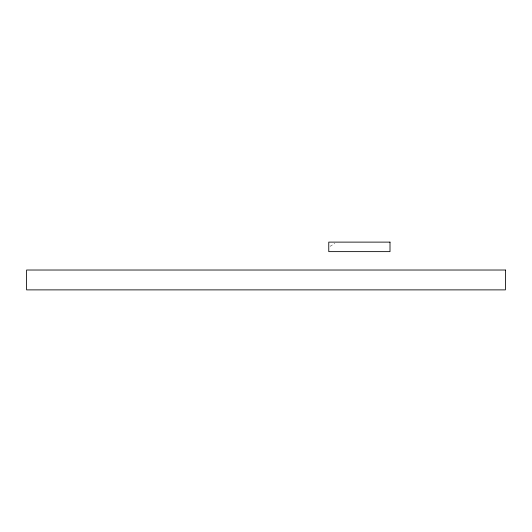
<?xml version="1.0" encoding="UTF-8"?>
<svg xmlns="http://www.w3.org/2000/svg" width="532" height="532" viewBox="0 0 532 532"><rect width="100%" height="100%" fill="white"/><g stroke="black" fill="none" stroke-linecap="round" stroke-linejoin="round"><path stroke-width="0.4" stroke-dasharray="2.66 2" d="M330.099 246.336L334.774 243.443"/><path stroke-width="0.8" d="M390.003 242.12L328.763 242.12L328.763 251.629L390.003 251.629L390.003 242.12M505.4 270.023L26.6 270.023L26.6 289.88L505.4 289.88L505.4 270.023"/></g></svg>
